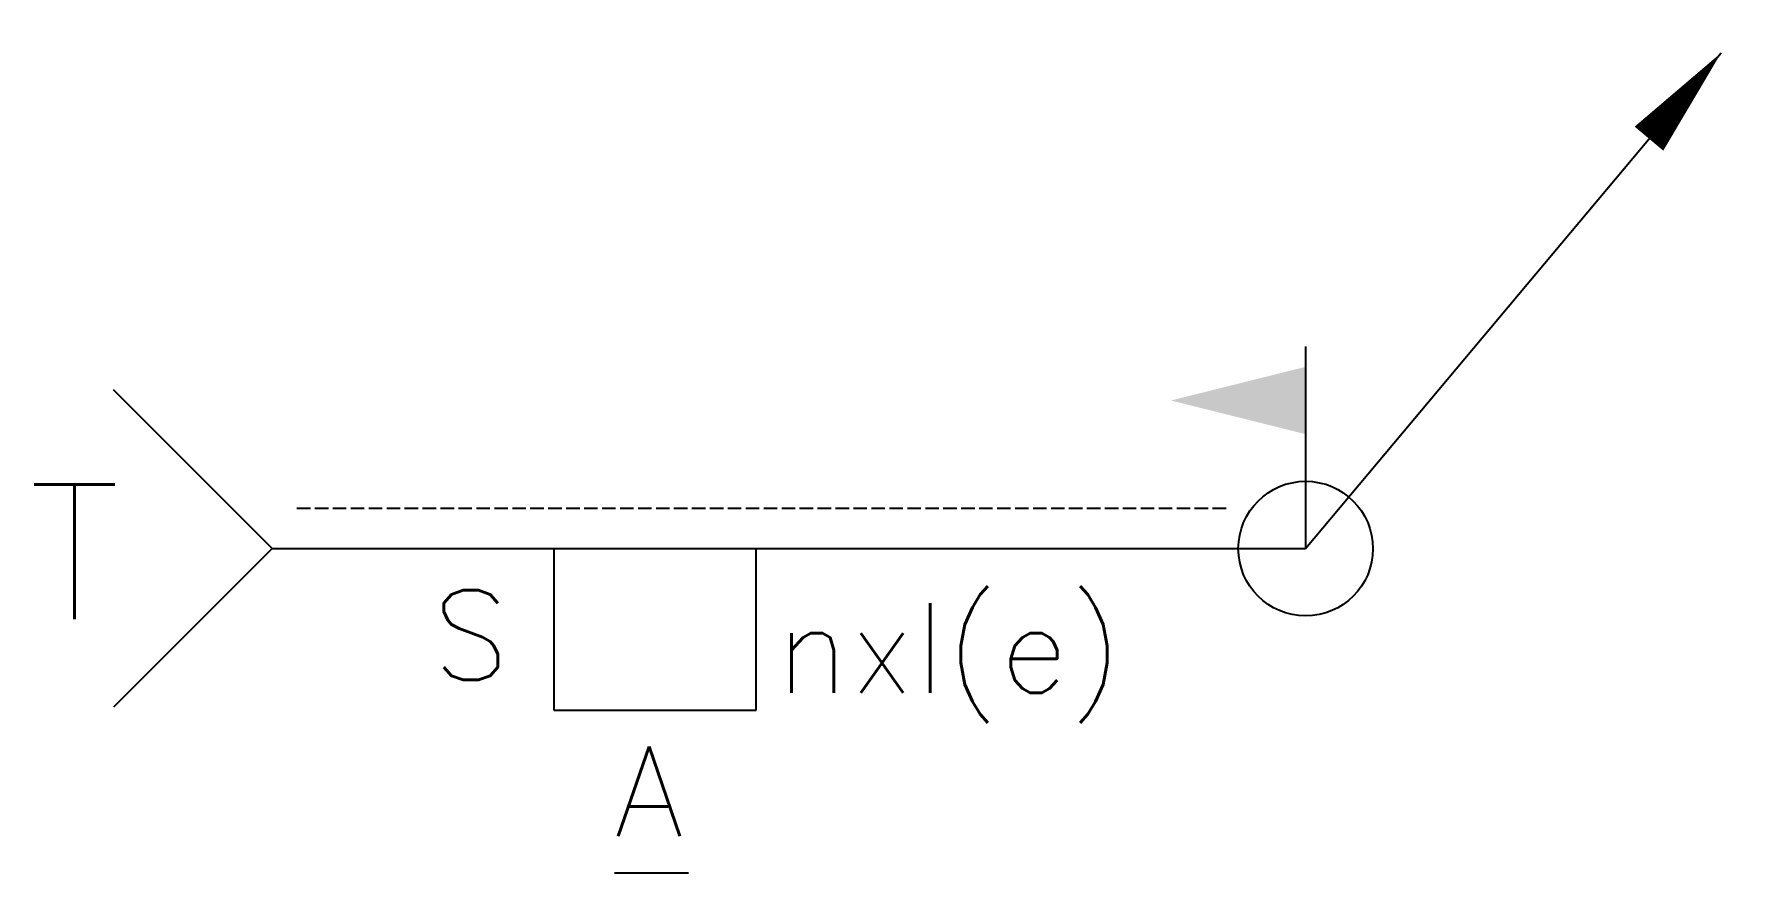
# Model space of a CAD drawing. Extents: x 216.9 to 255, y 132.3 to 151.
import ezdxf
from ezdxf.enums import TextEntityAlignment as Align

# ---------------------------------------------------------------- set-up
doc = ezdxf.new("R2010")
doc.units = 0
doc.header["$LTSCALE"] = 0.1
doc.header["$MEASUREMENT"] = 0
doc.linetypes.add('DASHED', pattern=[4, 3, -1])
doc.layers.add('DIM', color=2, linetype='CONTINUOUS')
doc.styles.get("Standard").update_dxf_attribs({"font": 'romans.shx'})

msp = doc.modelspace()

# ---------------------------------------------------------------- linework, layer by layer
at = {"layer": 'DIM'}
for p, q in [((245.277, 139.512), (254.534, 150.56)), ((222.253, 139.512), (218.718, 143.047)), ((222.253, 139.512), (218.718, 135.976)), ((222.253, 139.512), (245.277, 139.512)), ((228.526, 139.512), (228.526, 135.911)), ((233.033, 135.911), (233.033, 139.512)), ((228.526, 135.911), (233.033, 135.911)), ((229.878, 132.287), (231.53, 132.287))]:
    msp.add_line(p, q, dxfattribs=at)
at = {"layer": 'DIM', "color": 2, "linetype": 'CONTINUOUS'}
msp.add_line((245.277, 144.012), (245.277, 139.512), dxfattribs=at)
at = {"layer": 'DIM', "color": 2, "linetype": 'DASHED'}
msp.add_line((222.804, 140.412), (243.524, 140.412), dxfattribs=at)
at = {"layer": 'DIM'}
msp.add_lwpolyline([(254.534, 150.56, 0, 0.833, 0), (252.925, 148.647, 0, 0, 0)], format="xyseb", dxfattribs=at)
at = {"layer": 'DIM', "color": 2}
msp.add_circle((245.277, 139.512), 1.5, dxfattribs=at)
msp.add_solid([(245.277, 142.062), (245.277, 143.562), (242.277, 142.812)], dxfattribs=at)

# ---------------------------------------------------------------- texts
at = {"layer": 'DIM'}
msp.add_text('T', height=3, dxfattribs=at).set_placement((218.878, 137.94), align=Align.RIGHT)
for s, p in [('S', (225.822, 136.586)), ('nxl(e)', (233.483, 136.297)), ('A', (229.878, 133.102))]:
    msp.add_text(s, height=2, dxfattribs=at).set_placement(p)

doc.saveas('drawing.dxf')
